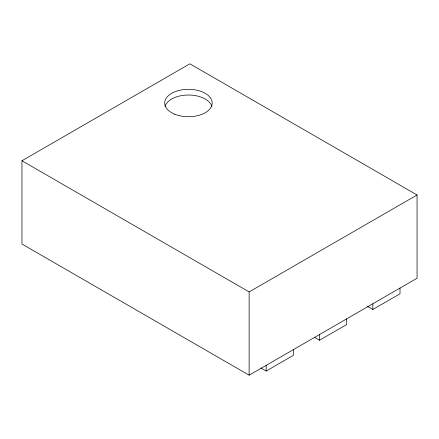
<?xml version="1.0" encoding="UTF-8"?>
<svg xmlns="http://www.w3.org/2000/svg" width="439" height="439" viewBox="0 0 439 439"><rect width="100%" height="100%" fill="white"/><g stroke="black" fill="none" stroke-linecap="round" stroke-linejoin="round"><path stroke-width="0.66" d="M21.95 160.762L189.867 63.814L417.05 194.976L417.05 278.238L249.132 375.186L21.95 244.024L21.95 160.762L249.132 291.924L417.05 194.976M260.87 367.992L266.171 371.048L293.334 355.37L293.334 349.663M314.801 337.536L319.51 340.258L346.673 324.575L346.673 318.873M367.547 306.4L372.848 309.462L400.011 293.779L400.011 288.077M372.848 303.761L372.848 309.462M319.51 334.551L319.51 340.258M266.171 365.347L266.171 371.048M249.132 291.924L249.132 375.186M165.059 106.37A23.744 13.708 0 0 1 188.413 95.016A23.744 13.708 0 0 1 211.834 106.32M174.865 114.266A23.744 13.708 0 0 0 212.114 104.197A23.744 13.708 0 0 0 178.382 90.604A23.744 13.708 0 0 0 174.865 114.266"/></g></svg>
